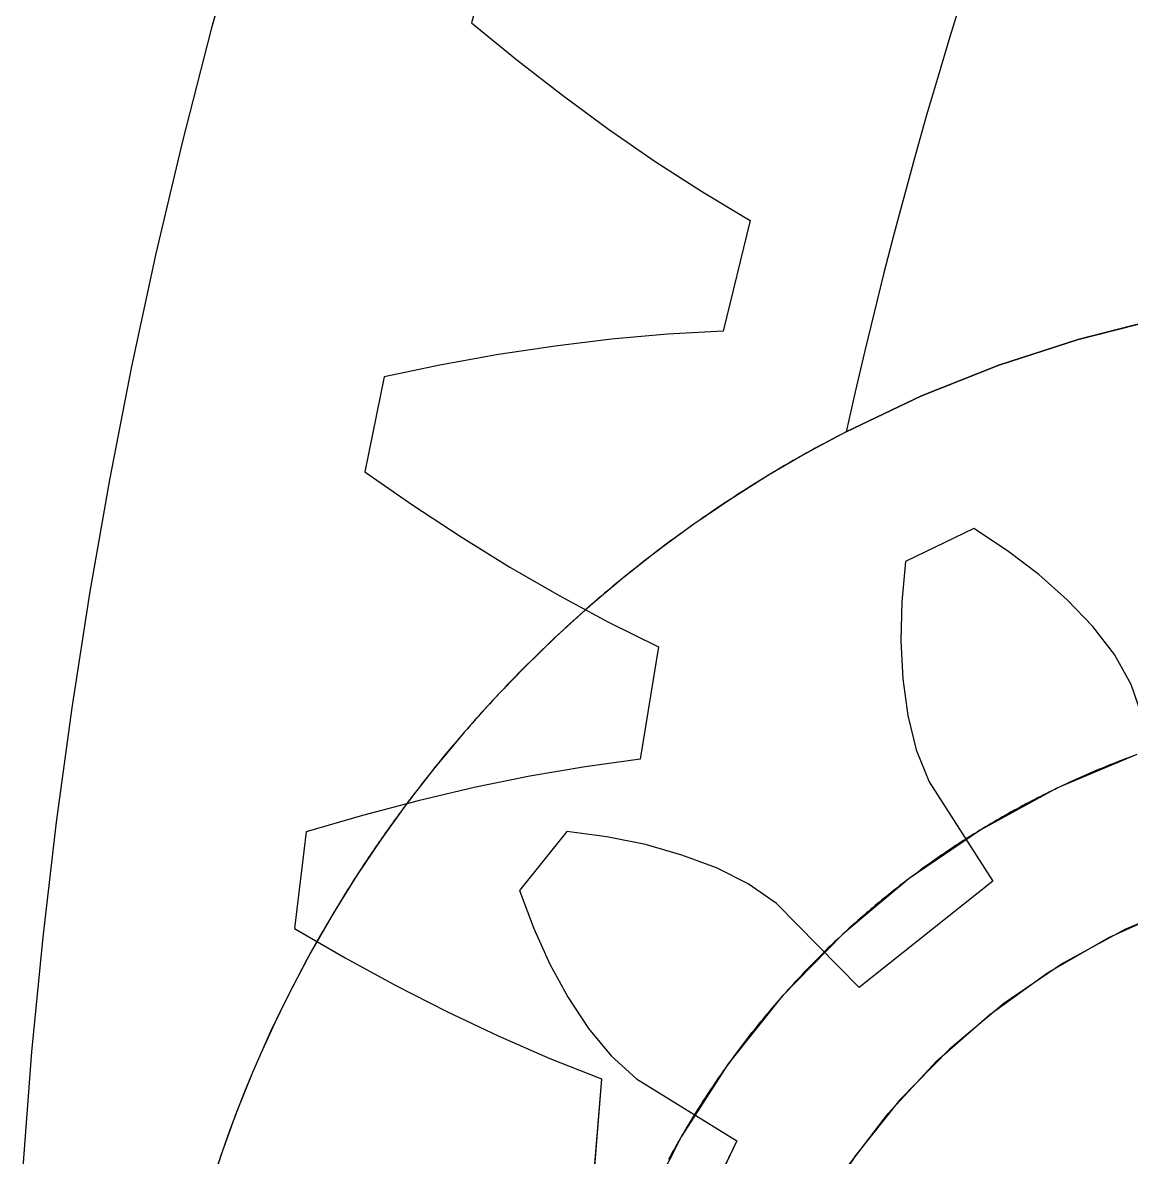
# Model space of a CAD drawing. Header units: millimetres. Extents: x -29 to 134, y -50 to 53.
# Drawn here: x -4.952 to -1.062, y 41.453 to 45.435 of the extents above; entities that cross this region are included whole.
import ezdxf

# ---------------------------------------------------------------- set-up
doc = ezdxf.new("R2010")
doc.units = ezdxf.units.MM
doc.linetypes.add('DASHED', pattern=[1.524, 1.27, -0.254])
doc.layers.add('HIDDEN', color=8, linetype='DASHED')
doc.layers.add('VISIBLE', color=7, linetype='CONTINUOUS')

msp = doc.modelspace()

# ---------------------------------------------------------------- linework, layer by layer
at = {"layer": 'HIDDEN'}
for points in [[(-4.18225, 45.80319), (-4.29053, 45.41242), (-4.39125, 45.01964), (-4.48437, 44.62499), (-4.56985, 44.22861), (-4.64767, 43.83065), (-4.71778, 43.43127), (-4.78017, 43.03061), (-4.83481, 42.62882), (-4.88168, 42.22604), (-4.92077, 41.82244), (-4.95206, 41.41816)], [(-3.28226, 45.76281), (-3.3772, 45.43504)], [(-1.6567, 45.52186), (-1.69893, 45.38496), (-1.7401, 45.24773), (-1.78021, 45.11019), (-1.81925, 44.97234), (-1.85723, 44.83419), (-1.89413, 44.69576), (-1.92996, 44.55704), (-1.96471, 44.41804), (-1.99839, 44.27879), (-2.03098, 44.13927), (-2.0625, 43.99951)], [(-3.3772, 45.43504), (-3.21876, 45.30501)], [(-3.21876, 45.30501), (-3.05851, 45.18033)], [(-3.05851, 45.18033), (-2.89644, 45.06123)], [(-2.89644, 45.06123), (-2.73253, 44.94801)], [(-2.73253, 44.94801), (-2.56675, 44.84106)], [(-2.56675, 44.84106), (-2.39902, 44.74089)], [(-2.39902, 44.74089), (-2.49473, 44.3526)], [(-2.0625, 43.99951), (-1.79844, 44.125), (-1.52678, 44.23308), (-1.24868, 44.32329), (-0.96531, 44.39525)], [(-2.88629, 44.3242), (-3.08404, 44.30012)], [(-2.6898, 44.34185), (-2.88629, 44.3242)], [(-2.49473, 44.3526), (-2.6898, 44.34185)], [(-3.08404, 44.30012), (-3.28289, 44.26997)], [(-3.28289, 44.26997), (-3.48273, 44.23405)], [(-3.48273, 44.23405), (-3.68345, 44.19255)], [(-3.68345, 44.19255), (-3.75171, 43.8582)], [(-2.0625, 43.99951), (-2.20022, 43.92544), (-2.33528, 43.84662), (-2.46752, 43.76316), (-2.59678, 43.67515), (-2.7229, 43.58271), (-2.84574, 43.48594), (-2.96514, 43.38496), (-3.08095, 43.2799), (-3.19305, 43.17087), (-3.3013, 43.05801), (-3.40555, 42.94146), (-3.5057, 42.82136), (-3.60161, 42.69786), (-3.69317, 42.57109), (-3.78027, 42.44122), (-3.86281, 42.3084), (-3.94068, 42.1728), (-4.01379, 42.03457), (-4.08206, 41.89388), (-4.1454, 41.75091), (-4.20373, 41.60582), (-4.25699, 41.45879), (-4.3051, 41.31)], [(-3.75171, 43.8582), (-3.58332, 43.74134)], [(-3.58332, 43.74134), (-3.41355, 43.62996)], [(-1.61484, 43.65955), (-1.85431, 43.54422)], [(-1.49623, 43.58151), (-1.61484, 43.65955)], [(-3.41355, 43.62996), (-3.24242, 43.52429)], [(-1.38661, 43.49819), (-1.49623, 43.58151)], [(-1.85431, 43.54422), (-1.86725, 43.40284)], [(-3.24242, 43.52429), (-3.06994, 43.42462)], [(-1.28668, 43.40978), (-1.38661, 43.49819)], [(-3.06994, 43.42462), (-2.89609, 43.33136)], [(-1.19749, 43.31638), (-1.28668, 43.40978)], [(-2.97684, 43.37468), (-2.98787, 43.36492), (-2.99886, 43.35512), (-3.00983, 43.34529), (-3.02076, 43.33542), (-3.03166, 43.32551), (-3.04253, 43.31557), (-3.05336, 43.3056), (-3.06417, 43.29559), (-3.07494, 43.28554), (-3.08567, 43.27546), (-3.09638, 43.26534), (-3.10705, 43.25519), (-3.11768, 43.245), (-3.12829, 43.23478), (-3.13886, 43.22453), (-3.14939, 43.21424), (-3.1599, 43.20391), (-3.17037, 43.19355), (-3.1808, 43.18316), (-3.1912, 43.17273), (-3.20157, 43.16227), (-3.2119, 43.15177), (-3.2222, 43.14125), (-3.23246, 43.13068), (-3.24269, 43.12009), (-3.25289, 43.10946), (-3.26305, 43.09879), (-3.27317, 43.0881), (-3.28326, 43.07737), (-3.29332, 43.06661), (-3.30334, 43.05581), (-3.31332, 43.04498), (-3.32327, 43.03412), (-3.33318, 43.02323), (-3.34306, 43.0123), (-3.3529, 43.00135), (-3.3627, 42.99036), (-3.37247, 42.97933), (-3.3822, 42.96828), (-3.3919, 42.9572), (-3.40156, 42.94608), (-3.41119, 42.93493), (-3.42077, 42.92375), (-3.43032, 42.91254), (-3.43984, 42.90129), (-3.44932, 42.89002), (-3.45876, 42.87872), (-3.46816, 42.86738), (-3.47753, 42.85601), (-3.48685, 42.84462), (-3.49615, 42.83319), (-3.5054, 42.82173), (-3.51462, 42.81024), (-3.52379, 42.79873), (-3.53294, 42.78718), (-3.54204, 42.7756), (-3.5511, 42.76399), (-3.56013, 42.75236), (-3.56912, 42.74069), (-3.57807, 42.72899), (-3.58698, 42.71727), (-3.59586, 42.70551), (-3.60469, 42.69373)], [(-1.86725, 43.40284), (-1.87046, 43.26518)], [(-2.89609, 43.33136), (-2.72084, 43.24501)], [(-1.12085, 43.21781), (-1.19749, 43.31638)], [(-1.87046, 43.26518), (-1.86364, 43.13192)], [(-2.72084, 43.24501), (-2.78499, 42.85028)], [(-1.06214, 43.1127), (-1.12085, 43.21781)], [(-1.86364, 43.13192), (-1.84623, 43.00396)], [(-0.92846, 42.72095), (-1.06214, 43.1127)], [(-1.84623, 43.00396), (-1.81695, 42.88259)], [(-2.78499, 42.85028), (-2.97856, 42.82387)], [(-1.04316, 42.86606), (-1.32335, 42.74796), (-1.59038, 42.60254), (-1.8416, 42.43125), (-2.07453, 42.23581), (-2.28683, 42.01814), (-2.47641, 41.78042), (-2.64138, 41.525), (-2.78009, 41.25443)], [(-1.04316, 42.86606), (-1.32335, 42.74796), (-1.59038, 42.60254), (-1.8416, 42.43125), (-2.07453, 42.23581), (-2.28683, 42.01814), (-2.47641, 41.78042), (-2.64138, 41.525), (-2.78009, 41.25443)], [(-1.04316, 42.86606), (-1.32335, 42.74796), (-1.59038, 42.60254), (-1.8416, 42.43125), (-2.07453, 42.23581), (-2.28683, 42.01814), (-2.47641, 41.78042), (-2.64138, 41.525), (-2.78009, 41.25443)], [(-1.81695, 42.88259), (-1.77137, 42.77115)], [(-1.06157, 42.8593), (-1.07245, 42.85523), (-1.08332, 42.85113), (-1.09417, 42.84698), (-1.105, 42.84279), (-1.11582, 42.83856), (-1.12662, 42.83429), (-1.13741, 42.82998), (-1.14817, 42.82563), (-1.15893, 42.82124), (-1.16966, 42.8168), (-1.18038, 42.81233), (-1.19108, 42.80781), (-1.20177, 42.80326), (-1.21243, 42.79866), (-1.22308, 42.79402), (-1.23371, 42.78935), (-1.24433, 42.78463), (-1.25492, 42.77987), (-1.2655, 42.77507), (-1.27606, 42.77023), (-1.2866, 42.76535), (-1.29712, 42.76043), (-1.30763, 42.75547), (-1.31811, 42.75047), (-1.32858, 42.74543), (-1.33902, 42.74035), (-1.34945, 42.73523), (-1.35985, 42.73007), (-1.37024, 42.72487), (-1.38061, 42.71964), (-1.39096, 42.71436), (-1.40128, 42.70904), (-1.41159, 42.70369), (-1.42188, 42.69829), (-1.43214, 42.69286), (-1.44239, 42.68738), (-1.45261, 42.68187), (-1.46281, 42.67632), (-1.47299, 42.67073), (-1.48315, 42.6651), (-1.49329, 42.65943), (-1.50341, 42.65373), (-1.51351, 42.64798), (-1.52358, 42.6422), (-1.53363, 42.63638), (-1.54366, 42.63052), (-1.55367, 42.62462), (-1.56365, 42.61868), (-1.57361, 42.61271), (-1.58355, 42.6067), (-1.59346, 42.60065), (-1.60336, 42.59456), (-1.61323, 42.58844), (-1.62307, 42.58227), (-1.63289, 42.57607), (-1.64269, 42.56984)], [(-2.97856, 42.82387), (-3.173, 42.79046)], [(-3.173, 42.79046), (-3.36817, 42.75055)], [(-1.77137, 42.77115), (-1.54844, 42.42239)], [(-3.36817, 42.75055), (-3.56395, 42.7045)], [(-3.56395, 42.7045), (-3.76025, 42.65261)], [(-3.76025, 42.65261), (-3.95698, 42.59509)], [(-3.95698, 42.59509), (-3.99811, 42.25633)], [(-3.04274, 42.59649), (-3.20846, 42.38868)], [(-2.90202, 42.57764), (-3.04274, 42.59649)], [(-2.76709, 42.55013), (-2.90202, 42.57764)], [(-2.6387, 42.51383), (-2.76709, 42.55013)], [(-2.51782, 42.46838), (-2.6387, 42.51383)], [(-2.40601, 42.41283), (-2.51782, 42.46838)], [(-2.3075, 42.3436), (-2.40601, 42.41283)], [(-1.54844, 42.42239), (-2.01709, 42.04865)], [(-3.20846, 42.38868), (-3.15877, 42.25568)], [(-2.01709, 42.04865), (-2.3075, 42.3436)], [(-0.85505, 42.34923), (-1.08471, 42.25242), (-1.30359, 42.13323), (-1.50951, 41.99283), (-1.70043, 41.83263), (-1.87445, 41.65421), (-2.02985, 41.45936), (-2.16506, 41.25)], [(-0.85505, 42.34923), (-1.08471, 42.25242), (-1.30359, 42.13323), (-1.50951, 41.99283), (-1.70043, 41.83263), (-1.87445, 41.65421), (-2.02985, 41.45936), (-2.16506, 41.25)], [(-0.85505, 42.34923), (-1.08471, 42.25242), (-1.30359, 42.13323), (-1.50951, 41.99283), (-1.70043, 41.83263), (-1.87445, 41.65421), (-2.02985, 41.45936), (-2.16506, 41.25)], [(-0.85505, 42.34923), (-1.08471, 42.25242), (-1.30359, 42.13323), (-1.50951, 41.99283), (-1.70043, 41.83263), (-1.87445, 41.65421), (-2.02985, 41.45936), (-2.16506, 41.25)], [(-0.85505, 42.34923), (-1.08471, 42.25242), (-1.30359, 42.13323), (-1.50951, 41.99283), (-1.70043, 41.83263), (-1.87445, 41.65421), (-2.02985, 41.45936), (-2.16506, 41.25)], [(-0.85505, 42.34923), (-1.08471, 42.25242), (-1.30359, 42.13323), (-1.50951, 41.99283), (-1.70043, 41.83263), (-1.87445, 41.65421), (-2.02985, 41.45936), (-2.16506, 41.25)], [(-0.85505, 42.34923), (-1.08471, 42.25242), (-1.30359, 42.13323), (-1.50951, 41.99283), (-1.70043, 41.83263), (-1.87445, 41.65421), (-2.02985, 41.45936), (-2.16506, 41.25)], [(-0.85505, 42.34923), (-1.08471, 42.25242), (-1.30359, 42.13323), (-1.50951, 41.99283), (-1.70043, 41.83263), (-1.87445, 41.65421), (-2.02985, 41.45936), (-2.16506, 41.25)], [(-2.5, 40), (-2.48758, 40.24892), (-2.45043, 40.49537), (-2.38893, 40.73689), (-2.30369, 40.97109), (-2.19555, 41.19563), (-2.0656, 41.4083), (-1.91511, 41.60697), (-1.74559, 41.78967), (-1.55872, 41.95458), (-1.35637, 42.10006), (-1.14053, 42.22468), (-0.91335, 42.32718)], [(-2.5, 40), (-2.48758, 40.24892), (-2.45043, 40.49537), (-2.38893, 40.73689), (-2.30369, 40.97109), (-2.19555, 41.19563), (-2.0656, 41.4083), (-1.91511, 41.60697), (-1.74559, 41.78967), (-1.55872, 41.95458), (-1.35637, 42.10006), (-1.14053, 42.22468), (-0.91335, 42.32718)], [(-3.99811, 42.25633), (-3.82087, 42.15341)], [(-3.15877, 42.25568), (-3.10193, 42.13026)], [(-3.91954, 42.21071), (-3.95506, 42.14652), (-3.98952, 42.08175), (-4.02293, 42.01644), (-4.05527, 41.95059), (-4.08653, 41.88422), (-4.1167, 41.81735), (-4.14578, 41.74999), (-4.17376, 41.68218), (-4.20063, 41.61391), (-4.22638, 41.54522), (-4.25101, 41.47611), (-4.27451, 41.40661)], [(-2.13987, 42.17335), (-2.14813, 42.16518), (-2.15636, 42.15699), (-2.16456, 42.14876), (-2.17273, 42.1405), (-2.18087, 42.13221), (-2.18897, 42.12389), (-2.19704, 42.11554), (-2.20508, 42.10716), (-2.21309, 42.09874), (-2.22107, 42.0903), (-2.22901, 42.08183), (-2.23692, 42.07332), (-2.2448, 42.06479), (-2.25265, 42.05623), (-2.26047, 42.04763), (-2.26825, 42.03901), (-2.276, 42.03036), (-2.28371, 42.02167), (-2.29139, 42.01296), (-2.29904, 42.00422), (-2.30666, 41.99545), (-2.31424, 41.98665), (-2.32179, 41.97782), (-2.32931, 41.96897), (-2.33679, 41.96008), (-2.34423, 41.95117), (-2.35165, 41.94223), (-2.35903, 41.93326), (-2.36637, 41.92426), (-2.37368, 41.91523), (-2.38096, 41.90618), (-2.3882, 41.8971), (-2.39541, 41.88799), (-2.40258, 41.87886), (-2.40972, 41.86969), (-2.41682, 41.8605), (-2.42389, 41.85128), (-2.43092, 41.84204), (-2.43792, 41.83277), (-2.44488, 41.82347), (-2.45181, 41.81415), (-2.4587, 41.8048), (-2.46556, 41.79542), (-2.47238, 41.78602), (-2.47916, 41.77659), (-2.48591, 41.76713), (-2.49262, 41.75765), (-2.49929, 41.74815), (-2.50593, 41.73862), (-2.51254, 41.72906), (-2.5191, 41.71948), (-2.52563, 41.70988), (-2.53213, 41.70025), (-2.53858, 41.69059), (-2.545, 41.68091), (-2.55139, 41.67121), (-2.55773, 41.66148), (-2.56404, 41.65172), (-2.57031, 41.64195), (-2.57655, 41.63215), (-2.58274, 41.62232), (-2.5889, 41.61248), (-2.59503, 41.6026)], [(-3.82087, 42.15341), (-3.64269, 42.05605)], [(-3.10193, 42.13026), (-3.03797, 42.01316)], [(-3.64269, 42.05605), (-3.46361, 41.96449)], [(-3.03797, 42.01316), (-2.96676, 41.90543)], [(-3.46361, 41.96449), (-3.28367, 41.87903)], [(-2.96676, 41.90543), (-2.88772, 41.80878)], [(-3.28367, 41.87903), (-3.10288, 41.80005)], [(-3.10288, 41.80005), (-2.92125, 41.72809)], [(-2.88772, 41.80878), (-2.79831, 41.72815)], [(-2.92125, 41.72809), (-2.95343, 41.32947)], [(-2.79831, 41.72815), (-2.44613, 41.51065)], [(-2.44613, 41.51065), (-2.70621, 40.97059)]]:
    msp.add_lwpolyline(points, dxfattribs=at)
at = {"layer": 'VISIBLE'}
for points in [[(-4.18225, 45.80319), (-4.29053, 45.41242), (-4.39125, 45.01964), (-4.48437, 44.62499), (-4.56985, 44.22861), (-4.64767, 43.83065), (-4.71778, 43.43127), (-4.78017, 43.03061), (-4.83481, 42.62882), (-4.88168, 42.22604), (-4.92077, 41.82244), (-4.95206, 41.41816)], [(-3.28226, 45.76281), (-3.3772, 45.43504)], [(-1.6567, 45.52186), (-1.69893, 45.38496), (-1.7401, 45.24773), (-1.78021, 45.11019), (-1.81925, 44.97234), (-1.85723, 44.83419), (-1.89413, 44.69576), (-1.92996, 44.55704), (-1.96471, 44.41804), (-1.99839, 44.27879), (-2.03098, 44.13927), (-2.0625, 43.99951)], [(-3.3772, 45.43504), (-3.21876, 45.30501)], [(-3.21876, 45.30501), (-3.05851, 45.18033)], [(-3.05851, 45.18033), (-2.89644, 45.06123)], [(-2.89644, 45.06123), (-2.73253, 44.94801)], [(-2.73253, 44.94801), (-2.56675, 44.84106)], [(-2.56675, 44.84106), (-2.39902, 44.74089)], [(-2.39902, 44.74089), (-2.49473, 44.3526)], [(-0.96531, 44.39525), (-1.24868, 44.32329), (-1.52678, 44.23308), (-1.79844, 44.125), (-2.0625, 43.99951)], [(-2.88629, 44.3242), (-3.08404, 44.30012)], [(-2.6898, 44.34185), (-2.88629, 44.3242)], [(-2.49473, 44.3526), (-2.6898, 44.34185)], [(-3.08404, 44.30012), (-3.28289, 44.26997)], [(-3.28289, 44.26997), (-3.48273, 44.23405)], [(-3.48273, 44.23405), (-3.68345, 44.19255)], [(-3.68345, 44.19255), (-3.75171, 43.8582)], [(-2.0625, 43.99951), (-2.07815, 43.9914), (-2.09376, 43.98323), (-2.10935, 43.975), (-2.1249, 43.96671), (-2.14041, 43.95836), (-2.1559, 43.94995), (-2.17135, 43.94148), (-2.18677, 43.93294), (-2.20216, 43.92435), (-2.21751, 43.91569), (-2.23283, 43.90698), (-2.24811, 43.8982), (-2.26336, 43.88937), (-2.27857, 43.88048), (-2.29375, 43.87152), (-2.3089, 43.86251), (-2.32401, 43.85344), (-2.33908, 43.84431), (-2.35412, 43.83512), (-2.36912, 43.82587), (-2.38408, 43.81656), (-2.39901, 43.8072), (-2.4139, 43.79777), (-2.42876, 43.78829), (-2.44357, 43.77875), (-2.45835, 43.76915), (-2.4731, 43.75949), (-2.4878, 43.74978), (-2.50247, 43.74001), (-2.51709, 43.73018), (-2.53168, 43.72029), (-2.54623, 43.71035), (-2.56074, 43.70035), (-2.57522, 43.69029), (-2.58965, 43.68018), (-2.60404, 43.67001), (-2.61839, 43.65978), (-2.63271, 43.6495), (-2.64698, 43.63916), (-2.66121, 43.62877), (-2.6754, 43.61832), (-2.68955, 43.60781), (-2.70366, 43.59725), (-2.71773, 43.58664), (-2.73175, 43.57597), (-2.74573, 43.56524), (-2.75968, 43.55446), (-2.77357, 43.54363), (-2.78743, 43.53274), (-2.80124, 43.52179), (-2.81502, 43.5108), (-2.82874, 43.49975), (-2.84243, 43.48864), (-2.85607, 43.47748), (-2.86966, 43.46627), (-2.88322, 43.45501), (-2.89673, 43.44369), (-2.91019, 43.43232), (-2.92361, 43.42089), (-2.93698, 43.40942), (-2.95031, 43.39789), (-2.9636, 43.38631), (-2.97684, 43.37468)], [(-3.75171, 43.8582), (-3.58332, 43.74134)], [(-3.58332, 43.74134), (-3.41355, 43.62996)], [(-1.61484, 43.65955), (-1.85431, 43.54422)], [(-1.49623, 43.58151), (-1.61484, 43.65955)], [(-3.41355, 43.62996), (-3.24242, 43.52429)], [(-1.38661, 43.49819), (-1.49623, 43.58151)], [(-1.85431, 43.54422), (-1.86725, 43.40284)], [(-3.24242, 43.52429), (-3.06994, 43.42462)], [(-1.28668, 43.40978), (-1.38661, 43.49819)], [(-3.06994, 43.42462), (-2.89609, 43.33136)], [(-1.19749, 43.31638), (-1.28668, 43.40978)], [(-1.86725, 43.40284), (-1.87046, 43.26518)], [(-2.89609, 43.33136), (-2.72084, 43.24501)], [(-1.12085, 43.21781), (-1.19749, 43.31638)], [(-1.87046, 43.26518), (-1.86364, 43.13192)], [(-2.72084, 43.24501), (-2.78499, 42.85028)], [(-1.06214, 43.1127), (-1.12085, 43.21781)], [(-1.86364, 43.13192), (-1.84623, 43.00396)], [(-0.92846, 42.72095), (-1.06214, 43.1127)], [(-1.84623, 43.00396), (-1.81695, 42.88259)], [(-2.78499, 42.85028), (-2.97856, 42.82387)], [(-1.81695, 42.88259), (-1.77137, 42.77115)], [(-2.97856, 42.82387), (-3.173, 42.79046)], [(-3.173, 42.79046), (-3.36817, 42.75055)], [(-1.77137, 42.77115), (-1.54844, 42.42239)], [(-3.36817, 42.75055), (-3.56395, 42.7045)], [(-3.60469, 42.69373), (-3.61017, 42.68639), (-3.61563, 42.67904), (-3.62107, 42.67167), (-3.6265, 42.6643), (-3.63192, 42.65691), (-3.63732, 42.64951), (-3.6427, 42.64211), (-3.64807, 42.63469), (-3.65343, 42.62726), (-3.65877, 42.61982), (-3.66409, 42.61236), (-3.6694, 42.6049), (-3.67469, 42.59743), (-3.67997, 42.58994), (-3.68523, 42.58245), (-3.69048, 42.57494), (-3.69572, 42.56743), (-3.70093, 42.5599), (-3.70614, 42.55236), (-3.71132, 42.54482), (-3.71649, 42.53726), (-3.72165, 42.52969), (-3.72679, 42.52211), (-3.73192, 42.51452), (-3.73703, 42.50692), (-3.74212, 42.49931), (-3.7472, 42.49169), (-3.75226, 42.48406), (-3.75731, 42.47641), (-3.76234, 42.46876), (-3.76736, 42.4611), (-3.77236, 42.45343), (-3.77734, 42.44575), (-3.78231, 42.43805), (-3.78727, 42.43035), (-3.79221, 42.42264), (-3.79713, 42.41492), (-3.80204, 42.40718), (-3.80693, 42.39944), (-3.8118, 42.39169), (-3.81666, 42.38392), (-3.82151, 42.37615), (-3.82633, 42.36837), (-3.83115, 42.36058), (-3.83594, 42.35278), (-3.84072, 42.34496), (-3.84549, 42.33714), (-3.85023, 42.32931), (-3.85497, 42.32147), (-3.85968, 42.31362), (-3.86438, 42.30576), (-3.86907, 42.29789), (-3.87374, 42.29001), (-3.87839, 42.28212), (-3.88303, 42.27423), (-3.88765, 42.26632), (-3.89225, 42.2584), (-3.89684, 42.25048), (-3.90141, 42.24254), (-3.90597, 42.2346), (-3.91051, 42.22664), (-3.91503, 42.21868), (-3.91954, 42.21071)], [(-3.56395, 42.7045), (-3.76025, 42.65261)], [(-3.76025, 42.65261), (-3.95698, 42.59509)], [(-3.95698, 42.59509), (-3.99811, 42.25633)], [(-3.04274, 42.59649), (-3.20846, 42.38868)], [(-2.90202, 42.57764), (-3.04274, 42.59649)], [(-2.76709, 42.55013), (-2.90202, 42.57764)], [(-2.6387, 42.51383), (-2.76709, 42.55013)], [(-1.64269, 42.56984), (-1.6512, 42.56438), (-1.6597, 42.55889), (-1.66817, 42.55337), (-1.67663, 42.54783), (-1.68507, 42.54225), (-1.69349, 42.53665), (-1.70189, 42.53102), (-1.71027, 42.52537), (-1.71863, 42.51968), (-1.72698, 42.51397), (-1.7353, 42.50823), (-1.74361, 42.50246), (-1.7519, 42.49667), (-1.76016, 42.49085), (-1.76841, 42.485), (-1.77664, 42.47912), (-1.78485, 42.47322), (-1.79304, 42.46729), (-1.80121, 42.46133), (-1.80936, 42.45534), (-1.81749, 42.44933), (-1.82561, 42.44329), (-1.8337, 42.43722), (-1.84177, 42.43113), (-1.84982, 42.42501), (-1.85785, 42.41886), (-1.86586, 42.41269), (-1.87385, 42.40649), (-1.88181, 42.40027), (-1.88976, 42.39401), (-1.89769, 42.38774), (-1.90559, 42.38143), (-1.91348, 42.3751), (-1.92134, 42.36874), (-1.92919, 42.36236), (-1.93701, 42.35595), (-1.94481, 42.34951), (-1.95259, 42.34305), (-1.96035, 42.33657), (-1.96808, 42.33005), (-1.9758, 42.32352), (-1.98349, 42.31695), (-1.99116, 42.31036), (-1.99881, 42.30375), (-2.00644, 42.29711), (-2.01404, 42.29045), (-2.02162, 42.28376), (-2.02918, 42.27704), (-2.03672, 42.2703), (-2.04424, 42.26353), (-2.05173, 42.25674), (-2.0592, 42.24993), (-2.06665, 42.24309), (-2.07408, 42.23623), (-2.08148, 42.22934), (-2.08886, 42.22242), (-2.09622, 42.21549), (-2.10355, 42.20852), (-2.11086, 42.20154), (-2.11815, 42.19453), (-2.12541, 42.18749), (-2.13265, 42.18043), (-2.13987, 42.17335)], [(-2.51782, 42.46838), (-2.6387, 42.51383)], [(-2.40601, 42.41283), (-2.51782, 42.46838)], [(-2.3075, 42.3436), (-2.40601, 42.41283)], [(-1.54844, 42.42239), (-2.01709, 42.04865)], [(-3.20846, 42.38868), (-3.15877, 42.25568)], [(-2.01709, 42.04865), (-2.3075, 42.3436)], [(-3.99811, 42.25633), (-3.82087, 42.15341)], [(-3.15877, 42.25568), (-3.10193, 42.13026)], [(-3.82087, 42.15341), (-3.64269, 42.05605)], [(-3.10193, 42.13026), (-3.03797, 42.01316)], [(-3.64269, 42.05605), (-3.46361, 41.96449)], [(-3.03797, 42.01316), (-2.96676, 41.90543)], [(-3.46361, 41.96449), (-3.28367, 41.87903)], [(-2.96676, 41.90543), (-2.88772, 41.80878)], [(-3.28367, 41.87903), (-3.10288, 41.80005)], [(-3.10288, 41.80005), (-2.92125, 41.72809)], [(-2.88772, 41.80878), (-2.79831, 41.72815)], [(-2.92125, 41.72809), (-2.95343, 41.32947)], [(-2.79831, 41.72815), (-2.44613, 41.51065)], [(-2.59503, 41.6026), (-2.60032, 41.59399), (-2.6056, 41.58536), (-2.61084, 41.57671), (-2.61605, 41.56805), (-2.62123, 41.55937), (-2.62639, 41.55067), (-2.63152, 41.54195), (-2.63662, 41.53322), (-2.64168, 41.52447), (-2.64672, 41.5157), (-2.65173, 41.50692), (-2.65672, 41.49812), (-2.66167, 41.4893), (-2.66659, 41.48047), (-2.67149, 41.47162), (-2.67635, 41.46275), (-2.68119, 41.45387), (-2.68599, 41.44498)], [(-2.44613, 41.51065), (-2.70621, 40.97059)]]:
    msp.add_lwpolyline(points, dxfattribs=at)

doc.saveas('drawing.dxf')
